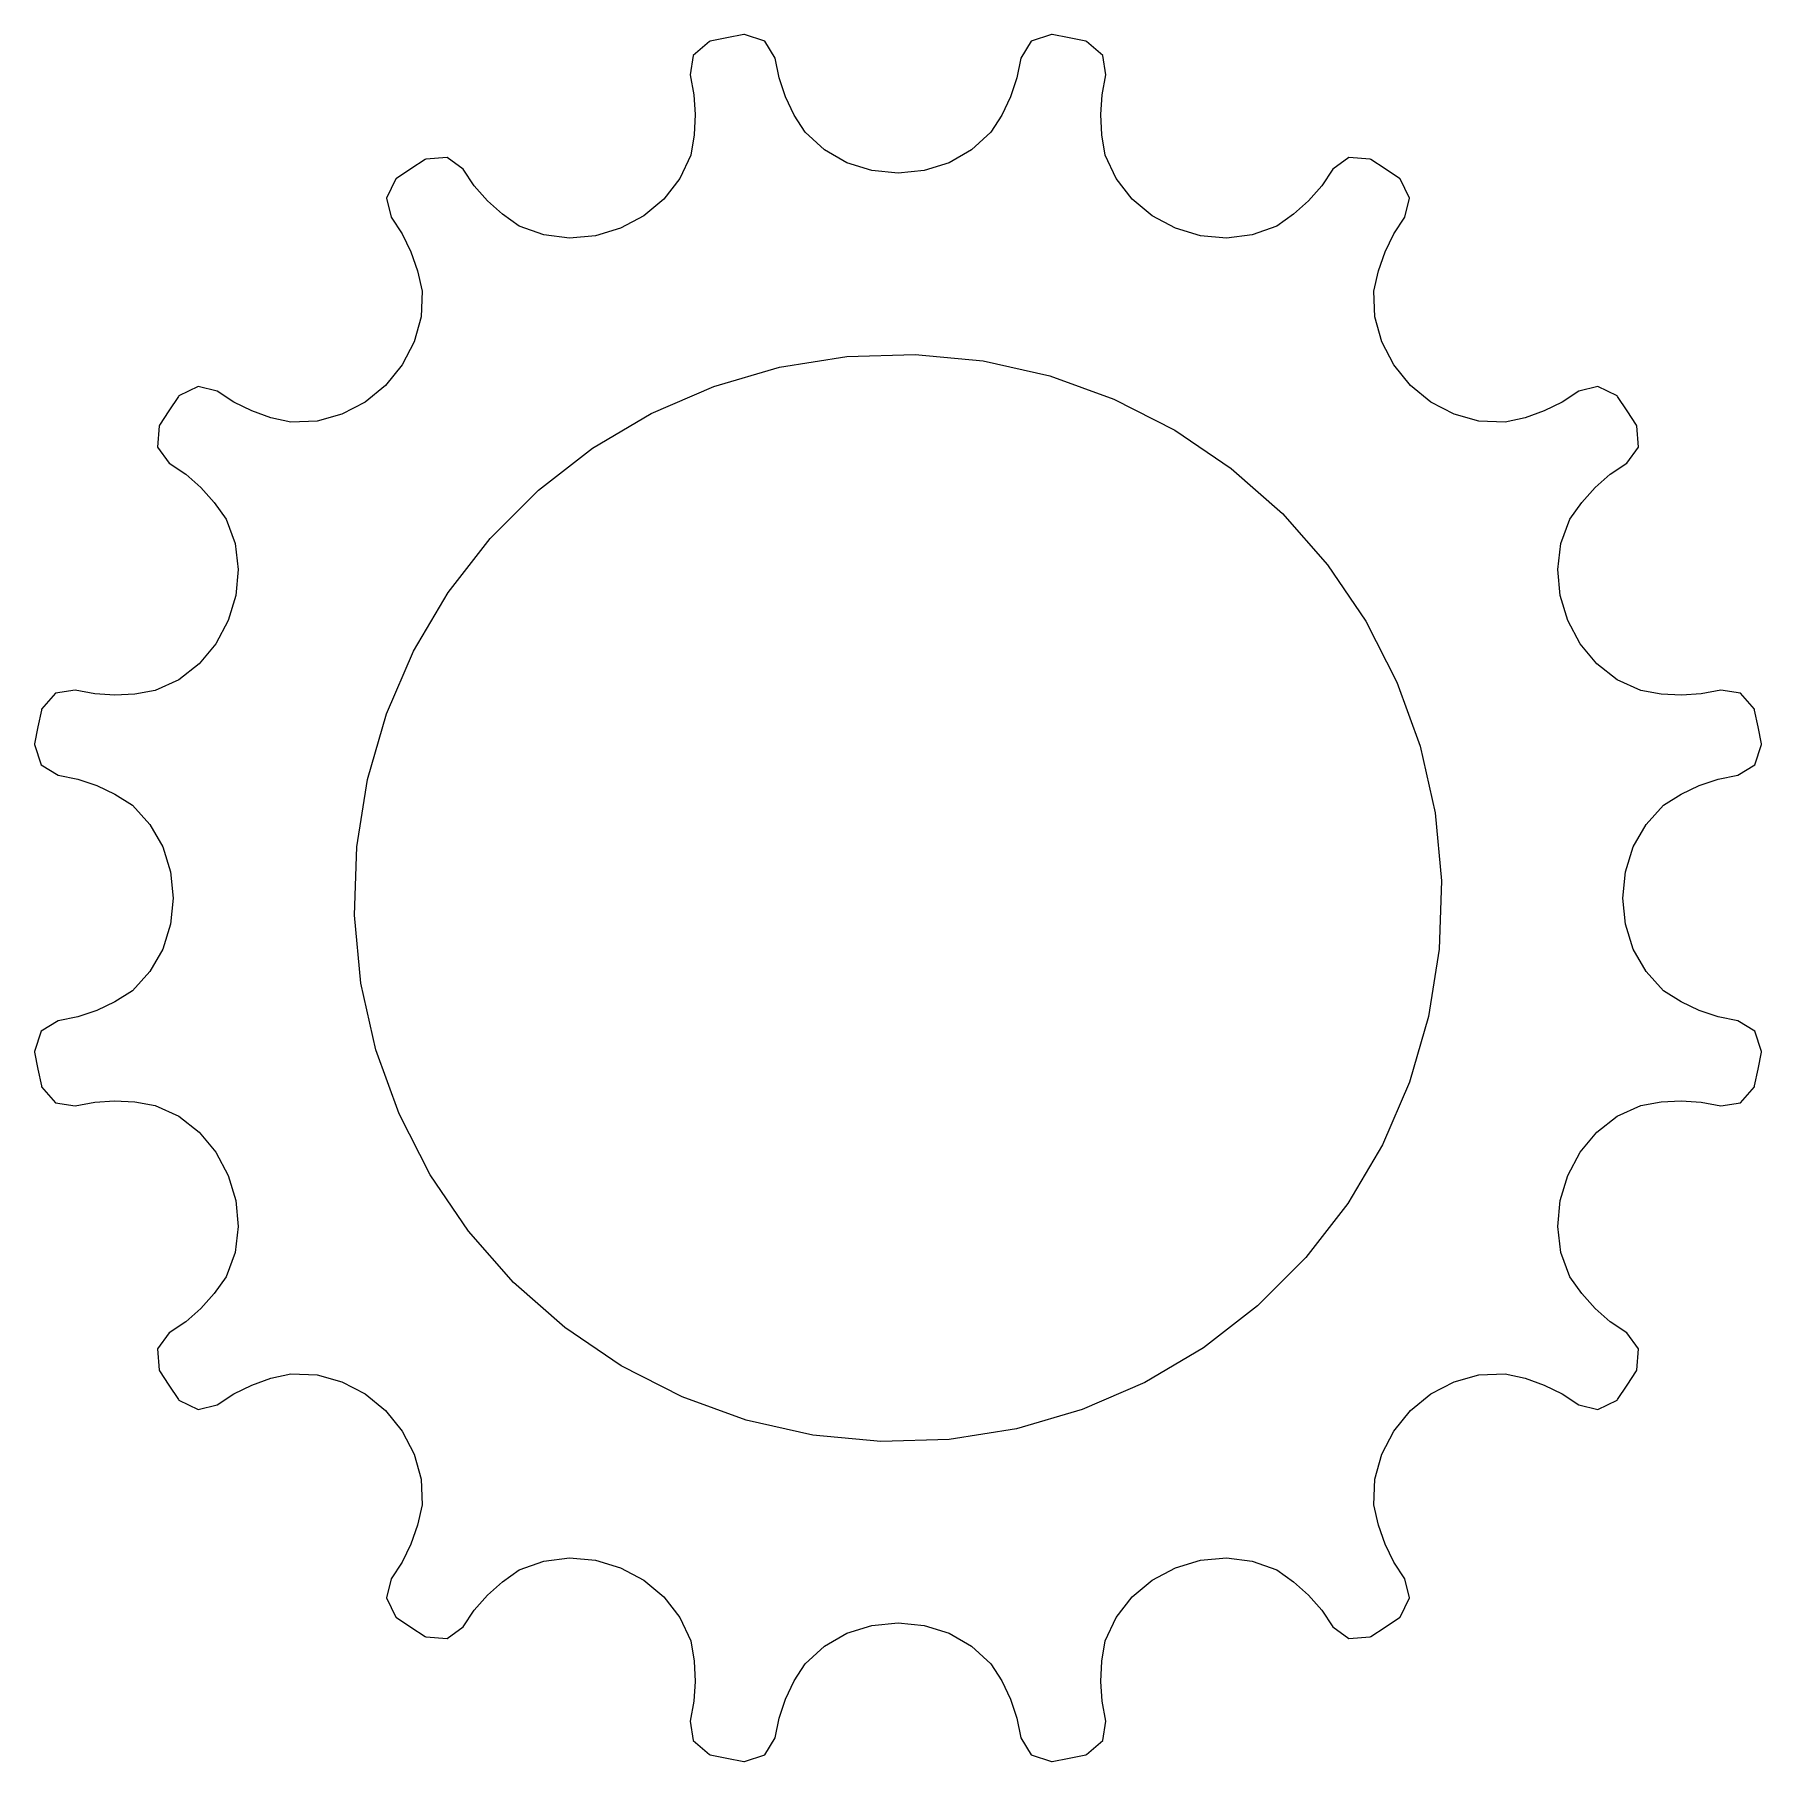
# Model space of a CAD drawing. Header units: metres. Extents: x -5 to 5, y 105 to 225.
# Drawn here: x -4.76 to 4.76, y 105.24 to 114.76 of the extents above.
import ezdxf

# ---------------------------------------------------------------- set-up
doc = ezdxf.new("R2010")
doc.units = ezdxf.units.M

msp = doc.modelspace()

# ---------------------------------------------------------------- linework, layer by layer
for p, q in [((-1.04059, 114.726), (-1.13014, 114.648)), ((-1.03702, 114.727), (-1.04059, 114.726)), ((-0.944031, 114.746), (-1.03702, 114.727)), ((-0.850662, 114.764), (-0.944031, 114.746)), ((-0.847046, 114.764), (-0.850662, 114.764)), ((-0.734589, 114.727), (-0.847046, 114.764)), ((-0.678375, 114.634), (-0.734589, 114.727)), ((0.734741, 114.727), (0.678375, 114.634)), ((0.847046, 114.764), (0.734741, 114.727)), ((0.850662, 114.764), (0.847046, 114.764)), ((0.944031, 114.746), (0.850662, 114.764)), ((1.03702, 114.727), (0.944031, 114.746)), ((1.04059, 114.726), (1.03702, 114.727)), ((1.13026, 114.648), (1.04059, 114.726)), ((-1.13014, 114.648), (-1.1465, 114.541)), ((-0.655991, 114.526), (-0.678375, 114.634)), ((0.678375, 114.634), (0.656052, 114.526)), ((1.1465, 114.541), (1.13026, 114.648)), ((-1.1465, 114.541), (-1.12584, 114.432)), ((1.12589, 114.432), (1.1465, 114.541)), ((-0.620392, 114.421), (-0.655991, 114.526)), ((0.656052, 114.526), (0.620544, 114.421)), ((-1.12584, 114.432), (-1.11859, 114.322)), ((-0.572189, 114.32), (-0.620392, 114.421)), ((0.620544, 114.421), (0.572357, 114.32)), ((1.11874, 114.322), (1.12589, 114.432)), ((-1.11859, 114.322), (-1.12457, 114.211)), ((-0.511993, 114.225), (-0.572189, 114.32)), ((0.572357, 114.32), (0.511993, 114.225)), ((1.12474, 114.211), (1.11874, 114.322)), ((-1.12457, 114.211), (-1.14362, 114.099)), ((-0.406158, 114.127), (-0.511993, 114.225)), ((0.511993, 114.225), (0.406158, 114.127)), ((1.14362, 114.099), (1.12474, 114.211)), ((-2.60886, 114.075), (-2.68837, 114.023)), ((-2.60576, 114.077), (-2.60886, 114.075)), ((-2.48764, 114.086), (-2.60576, 114.077)), ((-2.39999, 114.021), (-2.48764, 114.086)), ((-1.14362, 114.099), (-1.20421, 113.969)), ((-0.281647, 114.057), (-0.406158, 114.127)), ((-0.144287, 114.014), (-0.281647, 114.057)), ((0.281647, 114.057), (0.144287, 114.014)), ((0.406158, 114.127), (0.281647, 114.057)), ((1.20421, 113.969), (1.14362, 114.099)), ((2.48776, 114.086), (2.39999, 114.021)), ((2.60576, 114.077), (2.48776, 114.086)), ((2.60886, 114.075), (2.60576, 114.077)), ((2.68837, 114.023), (2.60886, 114.075)), ((-2.76984, 113.968), (-2.82297, 113.862)), ((-2.76685, 113.97), (-2.76984, 113.968)), ((-2.68837, 114.023), (-2.76685, 113.97)), ((-2.33803, 113.93), (-2.39999, 114.021)), ((-1.20421, 113.969), (-1.29231, 113.856)), ((0, 114), (-0.144287, 114.014)), ((0.144287, 114.014), (0, 114)), ((1.29231, 113.856), (1.20421, 113.969)), ((2.39999, 114.021), (2.33807, 113.93)), ((2.76685, 113.97), (2.68837, 114.023)), ((2.76984, 113.968), (2.76685, 113.97)), ((2.82307, 113.862), (2.76984, 113.968)), ((-2.26508, 113.847), (-2.33803, 113.93)), ((2.33807, 113.93), (2.26523, 113.847)), ((-2.82297, 113.862), (-2.79684, 113.756)), ((-2.18201, 113.773), (-2.26508, 113.847)), ((-2.08968, 113.707), (-2.18201, 113.773)), ((-1.29231, 113.856), (-1.40286, 113.764)), ((1.40286, 113.764), (1.29231, 113.856)), ((2.18217, 113.773), (2.08968, 113.707)), ((2.26523, 113.847), (2.18217, 113.773)), ((2.79684, 113.756), (2.82307, 113.862)), ((-2.79684, 113.756), (-2.73634, 113.664)), ((-1.95471, 113.658), (-2.08968, 113.707)), ((-1.53064, 113.695), (-1.66948, 113.653)), ((-1.40286, 113.764), (-1.53064, 113.695)), ((1.53064, 113.695), (1.40286, 113.764)), ((1.66948, 113.653), (1.53064, 113.695)), ((2.08968, 113.707), (1.95471, 113.658)), ((2.73637, 113.664), (2.79684, 113.756)), ((-2.73634, 113.664), (-2.68745, 113.565)), ((-1.81274, 113.64), (-1.95471, 113.658)), ((-1.66948, 113.653), (-1.81274, 113.64)), ((1.81274, 113.64), (1.66948, 113.653)), ((1.95471, 113.658), (1.81274, 113.64)), ((2.68756, 113.565), (2.73637, 113.664)), ((-2.68745, 113.565), (-2.65031, 113.46)), ((2.65044, 113.46), (2.68756, 113.565)), ((-2.65031, 113.46), (-2.62512, 113.349)), ((2.62512, 113.349), (2.65044, 113.46)), ((-2.62512, 113.349), (-2.63126, 113.206)), ((2.63126, 113.206), (2.62512, 113.349)), ((-2.63126, 113.206), (-2.66956, 113.068)), ((2.66956, 113.068), (2.63126, 113.206)), ((-2.66956, 113.068), (-2.73645, 112.941)), ((2.73645, 112.941), (2.66956, 113.068)), ((-2.73645, 112.941), (-2.82826, 112.828)), ((-1.0162, 112.823), (-0.654419, 112.928)), ((-0.654419, 112.928), (-0.282318, 112.987)), ((-0.282318, 112.987), (0.094223, 112.999)), ((0.094223, 112.999), (0.469299, 112.963)), ((0.469299, 112.963), (0.83696, 112.881)), ((2.82826, 112.828), (2.73645, 112.941)), ((-3.86195, 112.823), (-3.96776, 112.77)), ((-3.75623, 112.797), (-3.86195, 112.823)), ((-2.82826, 112.828), (-2.94051, 112.736)), ((-1.36197, 112.673), (-1.0162, 112.823)), ((0.83696, 112.881), (1.19144, 112.753)), ((2.94051, 112.736), (2.82826, 112.828)), ((3.86205, 112.823), (3.75623, 112.797)), ((3.96776, 112.77), (3.86205, 112.823)), ((-3.96988, 112.767), (-4.02344, 112.688)), ((-3.96776, 112.77), (-3.96988, 112.767)), ((-3.66411, 112.736), (-3.75623, 112.797)), ((-3.56493, 112.688), (-3.66411, 112.736)), ((-2.94051, 112.736), (-3.06787, 112.67)), ((1.19144, 112.753), (1.52711, 112.582)), ((3.06787, 112.67), (2.94051, 112.736)), ((3.66414, 112.736), (3.56505, 112.687)), ((3.75623, 112.797), (3.66414, 112.736)), ((3.96988, 112.767), (3.96776, 112.77)), ((4.02344, 112.688), (3.96988, 112.767)), ((-4.02344, 112.688), (-4.07544, 112.609)), ((-3.45964, 112.65), (-3.56493, 112.688)), ((-3.34921, 112.625), (-3.45964, 112.65)), ((-3.20566, 112.631), (-3.34921, 112.625)), ((-3.06787, 112.67), (-3.20566, 112.631)), ((-1.68625, 112.481), (-1.36197, 112.673)), ((3.20566, 112.631), (3.06787, 112.67)), ((3.34921, 112.625), (3.20566, 112.631)), ((3.45976, 112.65), (3.34921, 112.625)), ((3.56505, 112.687), (3.45976, 112.65)), ((4.07544, 112.609), (4.02344, 112.688)), ((-4.07739, 112.606), (-4.08603, 112.488)), ((-4.07544, 112.609), (-4.07739, 112.606)), ((1.52711, 112.582), (1.83871, 112.37)), ((4.07739, 112.606), (4.07544, 112.609)), ((4.08609, 112.488), (4.07739, 112.606)), ((-4.08603, 112.488), (-4.02139, 112.4)), ((-1.98393, 112.25), (-1.68625, 112.481)), ((4.02139, 112.4), (4.08609, 112.488)), ((-4.02139, 112.4), (-3.93025, 112.338)), ((1.83871, 112.37), (2.12131, 112.121)), ((3.93028, 112.338), (4.02139, 112.4)), ((-3.93025, 112.338), (-3.84717, 112.265)), ((-3.84717, 112.265), (-3.77258, 112.182)), ((-2.25032, 111.984), (-1.98393, 112.25)), ((3.77264, 112.182), (3.84723, 112.265)), ((3.84723, 112.265), (3.93028, 112.338)), ((-3.77258, 112.182), (-3.70699, 112.09)), ((3.70699, 112.09), (3.77264, 112.182)), ((-3.70699, 112.09), (-3.65771, 111.955)), ((2.12131, 112.121), (2.37045, 111.839)), ((3.65771, 111.955), (3.70699, 112.09)), ((-2.48123, 111.686), (-2.25032, 111.984)), ((-3.65771, 111.955), (-3.64037, 111.813)), ((3.64037, 111.813), (3.65771, 111.955)), ((-3.64037, 111.813), (-3.65343, 111.669)), ((2.37045, 111.839), (2.58221, 111.527)), ((3.65343, 111.669), (3.64037, 111.813)), ((-2.673, 111.362), (-2.48123, 111.686)), ((-3.65343, 111.669), (-3.69531, 111.531)), ((3.69531, 111.531), (3.65343, 111.669)), ((-3.69531, 111.531), (-3.76387, 111.403)), ((2.58221, 111.527), (2.75325, 111.191)), ((3.76387, 111.403), (3.69531, 111.531)), ((-3.76387, 111.403), (-3.85593, 111.292)), ((3.85593, 111.292), (3.76387, 111.403)), ((-3.85593, 111.292), (-3.96858, 111.204)), ((-2.82263, 111.016), (-2.673, 111.362)), ((3.96858, 111.204), (3.85593, 111.292)), ((-3.96858, 111.204), (-4.09886, 111.144)), ((4.09886, 111.144), (3.96858, 111.204)), ((-4.64833, 111.13), (-4.72571, 111.041)), ((-4.5406, 111.146), (-4.64833, 111.13)), ((-4.43236, 111.126), (-4.5406, 111.146)), ((-4.32205, 111.119), (-4.43236, 111.126)), ((-4.21059, 111.125), (-4.32205, 111.119)), ((-4.09886, 111.144), (-4.21059, 111.125)), ((2.75325, 111.191), (2.88087, 110.837)), ((4.21065, 111.125), (4.09886, 111.144)), ((4.32211, 111.119), (4.21065, 111.125)), ((4.43237, 111.126), (4.32211, 111.119)), ((4.5406, 111.146), (4.43237, 111.126)), ((4.64838, 111.13), (4.5406, 111.146)), ((4.72571, 111.041), (4.64838, 111.13)), ((-4.72652, 111.037), (-4.74597, 110.944)), ((-4.72571, 111.041), (-4.72652, 111.037)), ((-2.92773, 110.654), (-2.82263, 111.016)), ((4.72652, 111.037), (4.72571, 111.041)), ((4.74597, 110.944), (4.72652, 111.037)), ((-4.74597, 110.944), (-4.7636, 110.851)), ((4.7636, 110.851), (4.74597, 110.944)), ((-4.7636, 110.851), (-4.76421, 110.847)), ((-4.76421, 110.847), (-4.72704, 110.735)), ((2.88087, 110.837), (2.96306, 110.469)), ((4.72704, 110.735), (4.76421, 110.847)), ((4.76421, 110.847), (4.7636, 110.851)), ((-4.72704, 110.735), (-4.63373, 110.678)), ((4.63373, 110.678), (4.72704, 110.735)), ((-4.63373, 110.678), (-4.52583, 110.656)), ((-4.52583, 110.656), (-4.42119, 110.621)), ((-2.98668, 110.282), (-2.92773, 110.654)), ((4.42119, 110.62), (4.52583, 110.656)), ((4.52583, 110.656), (4.63373, 110.678)), ((-4.42119, 110.621), (-4.3205, 110.572)), ((-4.3205, 110.572), (-4.2245, 110.512)), ((4.2245, 110.512), (4.3205, 110.572)), ((4.3205, 110.572), (4.42119, 110.62)), ((-4.2245, 110.512), (-4.12733, 110.406)), ((2.96306, 110.469), (2.9985, 110.094)), ((4.12733, 110.406), (4.2245, 110.512)), ((-4.12733, 110.406), (-4.05698, 110.282)), ((4.05698, 110.282), (4.12733, 110.406)), ((-4.05698, 110.282), (-4.01422, 110.144)), ((-2.9985, 109.906), (-2.98668, 110.282)), ((4.01422, 110.144), (4.05698, 110.282)), ((-4.01422, 110.144), (-3.99979, 110)), ((2.9985, 110.094), (2.98668, 109.718)), ((3.99979, 110), (4.01422, 110.144)), ((-3.99979, 110), (-4.01422, 109.856)), ((4.01422, 109.856), (3.99979, 110)), ((-2.96306, 109.531), (-2.9985, 109.906)), ((-4.01422, 109.856), (-4.05698, 109.718)), ((4.05698, 109.718), (4.01422, 109.856)), ((-4.05698, 109.718), (-4.12733, 109.594)), ((2.98668, 109.718), (2.92773, 109.346)), ((4.12733, 109.594), (4.05698, 109.718)), ((-4.12733, 109.594), (-4.2245, 109.488)), ((4.2245, 109.488), (4.12733, 109.594)), ((-4.2245, 109.488), (-4.3205, 109.428)), ((-2.88087, 109.163), (-2.96306, 109.531)), ((4.3205, 109.428), (4.2245, 109.488)), ((-4.3205, 109.428), (-4.42119, 109.38)), ((4.42119, 109.379), (4.3205, 109.428)), ((-4.63373, 109.322), (-4.72704, 109.265)), ((-4.52583, 109.344), (-4.63373, 109.322)), ((-4.42119, 109.38), (-4.52583, 109.344)), ((2.92773, 109.346), (2.82263, 108.984)), ((4.52583, 109.344), (4.42119, 109.379)), ((4.63373, 109.322), (4.52583, 109.344)), ((4.72704, 109.265), (4.63373, 109.322)), ((-4.72704, 109.265), (-4.76421, 109.153)), ((4.76421, 109.153), (4.72704, 109.265)), ((-4.76421, 109.153), (-4.7636, 109.149)), ((-4.7636, 109.149), (-4.74597, 109.056)), ((-2.75325, 108.809), (-2.88087, 109.163)), ((4.74597, 109.056), (4.7636, 109.149)), ((4.7636, 109.149), (4.76421, 109.153)), ((-4.74597, 109.056), (-4.72652, 108.963)), ((4.72652, 108.963), (4.74597, 109.056)), ((-4.72652, 108.963), (-4.72571, 108.959)), ((-4.72571, 108.959), (-4.64838, 108.87)), ((2.82263, 108.984), (2.673, 108.638)), ((4.64833, 108.87), (4.72571, 108.959)), ((4.72571, 108.959), (4.72652, 108.963)), ((-4.64838, 108.87), (-4.5406, 108.854)), ((-4.5406, 108.854), (-4.43237, 108.874)), ((-4.43237, 108.874), (-4.32211, 108.881)), ((-4.32211, 108.881), (-4.21065, 108.875)), ((-4.21065, 108.875), (-4.09886, 108.856)), ((-4.09886, 108.856), (-3.96858, 108.796)), ((3.96858, 108.796), (4.09886, 108.856)), ((4.09886, 108.856), (4.21059, 108.875)), ((4.21059, 108.875), (4.32205, 108.881)), ((4.32205, 108.881), (4.43236, 108.874)), ((4.43236, 108.874), (4.5406, 108.854)), ((4.5406, 108.854), (4.64833, 108.87)), ((-3.96858, 108.796), (-3.85593, 108.708)), ((-2.58221, 108.473), (-2.75325, 108.809)), ((3.85593, 108.708), (3.96858, 108.796)), ((-3.85593, 108.708), (-3.76387, 108.597)), ((2.673, 108.638), (2.48123, 108.314)), ((3.76387, 108.597), (3.85593, 108.708)), ((-3.76387, 108.597), (-3.69531, 108.469)), ((3.69531, 108.469), (3.76387, 108.597)), ((-3.69531, 108.469), (-3.65343, 108.331)), ((-2.37045, 108.161), (-2.58221, 108.473)), ((3.65343, 108.331), (3.69531, 108.469)), ((-3.65343, 108.331), (-3.64037, 108.187)), ((2.48123, 108.314), (2.25032, 108.016)), ((3.64037, 108.187), (3.65343, 108.331)), ((-3.64037, 108.187), (-3.65771, 108.045)), ((-2.12131, 107.879), (-2.37045, 108.161)), ((3.65771, 108.045), (3.64037, 108.187)), ((-3.65771, 108.045), (-3.70699, 107.91)), ((2.25032, 108.016), (1.98393, 107.75)), ((3.70699, 107.91), (3.65771, 108.045)), ((-3.70699, 107.91), (-3.77264, 107.818)), ((-1.83871, 107.63), (-2.12131, 107.879)), ((3.77258, 107.818), (3.70699, 107.91)), ((-3.77264, 107.818), (-3.84723, 107.735)), ((3.84717, 107.735), (3.77258, 107.818)), ((-3.84723, 107.735), (-3.93028, 107.662)), ((1.98393, 107.75), (1.68625, 107.519)), ((3.93025, 107.662), (3.84717, 107.735)), ((-4.02139, 107.6), (-4.08609, 107.512)), ((-3.93028, 107.662), (-4.02139, 107.6)), ((-1.52711, 107.418), (-1.83871, 107.63)), ((4.02139, 107.6), (3.93025, 107.662)), ((4.08603, 107.512), (4.02139, 107.6)), ((-4.08609, 107.512), (-4.07739, 107.394)), ((1.68625, 107.519), (1.36197, 107.327)), ((4.07739, 107.394), (4.08603, 107.512)), ((-4.07739, 107.394), (-4.07544, 107.391)), ((-4.07544, 107.391), (-4.02344, 107.312)), ((-1.19144, 107.247), (-1.52711, 107.418)), ((4.02344, 107.312), (4.07544, 107.391)), ((4.07544, 107.391), (4.07739, 107.394)), ((-4.02344, 107.312), (-3.96988, 107.233)), ((-3.66414, 107.264), (-3.56505, 107.313)), ((-3.56505, 107.313), (-3.45976, 107.35)), ((-3.45976, 107.35), (-3.34921, 107.375)), ((-3.34921, 107.375), (-3.20566, 107.369)), ((-3.20566, 107.369), (-3.06787, 107.33)), ((-3.06787, 107.33), (-2.94051, 107.264)), ((1.36197, 107.327), (1.0162, 107.177)), ((2.94051, 107.264), (3.06787, 107.33)), ((3.06787, 107.33), (3.20566, 107.369)), ((3.20566, 107.369), (3.34921, 107.375)), ((3.34921, 107.375), (3.45964, 107.35)), ((3.45964, 107.35), (3.56493, 107.312)), ((3.56493, 107.312), (3.66411, 107.264)), ((3.96988, 107.233), (4.02344, 107.312)), ((-3.96988, 107.233), (-3.96776, 107.23)), ((-3.96776, 107.23), (-3.86205, 107.177)), ((-3.86205, 107.177), (-3.75623, 107.203)), ((-3.75623, 107.203), (-3.66414, 107.264)), ((-2.94051, 107.264), (-2.82826, 107.172)), ((-0.83696, 107.119), (-1.19144, 107.247)), ((2.82826, 107.172), (2.94051, 107.264)), ((3.66411, 107.264), (3.75623, 107.203)), ((3.75623, 107.203), (3.86195, 107.177)), ((3.86195, 107.177), (3.96776, 107.23)), ((3.96776, 107.23), (3.96988, 107.233)), ((-2.82826, 107.172), (-2.73645, 107.059)), ((-0.469299, 107.037), (-0.83696, 107.119)), ((1.0162, 107.177), (0.654419, 107.072)), ((2.73645, 107.059), (2.82826, 107.172)), ((-2.73645, 107.059), (-2.66956, 106.932)), ((-0.094223, 107.001), (-0.469299, 107.037)), ((0.282318, 107.013), (-0.094223, 107.001)), ((0.654419, 107.072), (0.282318, 107.013)), ((2.66956, 106.932), (2.73645, 107.059)), ((-2.66956, 106.932), (-2.63126, 106.794)), ((2.63126, 106.794), (2.66956, 106.932)), ((-2.63126, 106.794), (-2.62512, 106.651)), ((2.62512, 106.651), (2.63126, 106.794)), ((-2.62512, 106.651), (-2.65044, 106.54)), ((2.65031, 106.54), (2.62512, 106.651)), ((-2.65044, 106.54), (-2.68756, 106.435)), ((2.68745, 106.435), (2.65031, 106.54)), ((-2.68756, 106.435), (-2.73637, 106.336)), ((2.73634, 106.336), (2.68745, 106.435)), ((-2.08968, 106.293), (-1.95471, 106.342)), ((-1.95471, 106.342), (-1.81274, 106.36)), ((-1.81274, 106.36), (-1.66948, 106.347)), ((-1.66948, 106.347), (-1.53064, 106.305)), ((1.53064, 106.305), (1.66948, 106.347)), ((1.66948, 106.347), (1.81274, 106.36)), ((1.81274, 106.36), (1.95471, 106.342)), ((1.95471, 106.342), (2.08968, 106.293)), ((-2.79684, 106.244), (-2.82307, 106.138)), ((-2.73637, 106.336), (-2.79684, 106.244)), ((-2.18217, 106.227), (-2.08968, 106.293)), ((-1.53064, 106.305), (-1.40286, 106.236)), ((1.40286, 106.236), (1.53064, 106.305)), ((2.08968, 106.293), (2.18201, 106.227)), ((2.79684, 106.244), (2.73634, 106.336)), ((2.82297, 106.138), (2.79684, 106.244)), ((-2.33807, 106.07), (-2.26523, 106.153)), ((-2.26523, 106.153), (-2.18217, 106.227)), ((-1.40286, 106.236), (-1.29231, 106.144)), ((1.29231, 106.144), (1.40286, 106.236)), ((2.18201, 106.227), (2.26508, 106.153)), ((2.26508, 106.153), (2.33803, 106.07)), ((-2.82307, 106.138), (-2.76984, 106.032)), ((-2.39999, 105.979), (-2.33807, 106.07)), ((-1.29231, 106.144), (-1.20421, 106.031)), ((1.20421, 106.031), (1.29231, 106.144)), ((2.33803, 106.07), (2.39999, 105.979)), ((2.76984, 106.032), (2.82297, 106.138)), ((-2.76984, 106.032), (-2.76685, 106.03)), ((-2.76685, 106.03), (-2.68837, 105.977)), ((-2.68837, 105.977), (-2.60886, 105.925)), ((-2.48776, 105.914), (-2.39999, 105.979)), ((-1.20421, 106.031), (-1.14362, 105.901)), ((-0.281647, 105.943), (-0.144287, 105.986)), ((-0.144287, 105.986), (0, 106)), ((0, 106), (0.144287, 105.986)), ((0.144287, 105.986), (0.281647, 105.943)), ((1.14362, 105.901), (1.20421, 106.031)), ((2.39999, 105.979), (2.48764, 105.914)), ((2.60886, 105.925), (2.68837, 105.977)), ((2.68837, 105.977), (2.76685, 106.03)), ((2.76685, 106.03), (2.76984, 106.032)), ((-2.60886, 105.925), (-2.60576, 105.923)), ((-2.60576, 105.923), (-2.48776, 105.914)), ((-1.14362, 105.901), (-1.12474, 105.789)), ((-0.511993, 105.775), (-0.406158, 105.873)), ((-0.406158, 105.873), (-0.281647, 105.943)), ((0.281647, 105.943), (0.406158, 105.873)), ((0.406158, 105.873), (0.511993, 105.775)), ((1.12457, 105.789), (1.14362, 105.901)), ((2.48764, 105.914), (2.60576, 105.923)), ((2.60576, 105.923), (2.60886, 105.925)), ((-1.12474, 105.789), (-1.11874, 105.678)), ((-0.572357, 105.68), (-0.511993, 105.775)), ((0.511993, 105.775), (0.572189, 105.68)), ((1.11859, 105.678), (1.12457, 105.789)), ((-1.11874, 105.678), (-1.12589, 105.568)), ((-0.620544, 105.579), (-0.572357, 105.68)), ((0.572189, 105.68), (0.620392, 105.579)), ((1.12584, 105.568), (1.11859, 105.678)), ((-0.656052, 105.474), (-0.620544, 105.579)), ((0.620392, 105.579), (0.655991, 105.474)), ((-1.12589, 105.568), (-1.1465, 105.459)), ((1.1465, 105.459), (1.12584, 105.568)), ((-1.1465, 105.459), (-1.13026, 105.352)), ((-0.678375, 105.366), (-0.656052, 105.474)), ((0.655991, 105.474), (0.678375, 105.366)), ((1.13014, 105.352), (1.1465, 105.459)), ((-1.13026, 105.352), (-1.04059, 105.274)), ((-0.734741, 105.273), (-0.678375, 105.366)), ((0.678375, 105.366), (0.734589, 105.273)), ((1.04059, 105.274), (1.13014, 105.352)), ((-1.04059, 105.274), (-1.03702, 105.273)), ((-1.03702, 105.273), (-0.944031, 105.254)), ((-0.944031, 105.254), (-0.850662, 105.236)), ((-0.850662, 105.236), (-0.847046, 105.236)), ((-0.847046, 105.236), (-0.734741, 105.273)), ((0.734589, 105.273), (0.847046, 105.236)), ((0.847046, 105.236), (0.850662, 105.236)), ((0.850662, 105.236), (0.944031, 105.254)), ((0.944031, 105.254), (1.03702, 105.273)), ((1.03702, 105.273), (1.04059, 105.274))]:
    msp.add_line(p, q)

doc.saveas('drawing.dxf')
